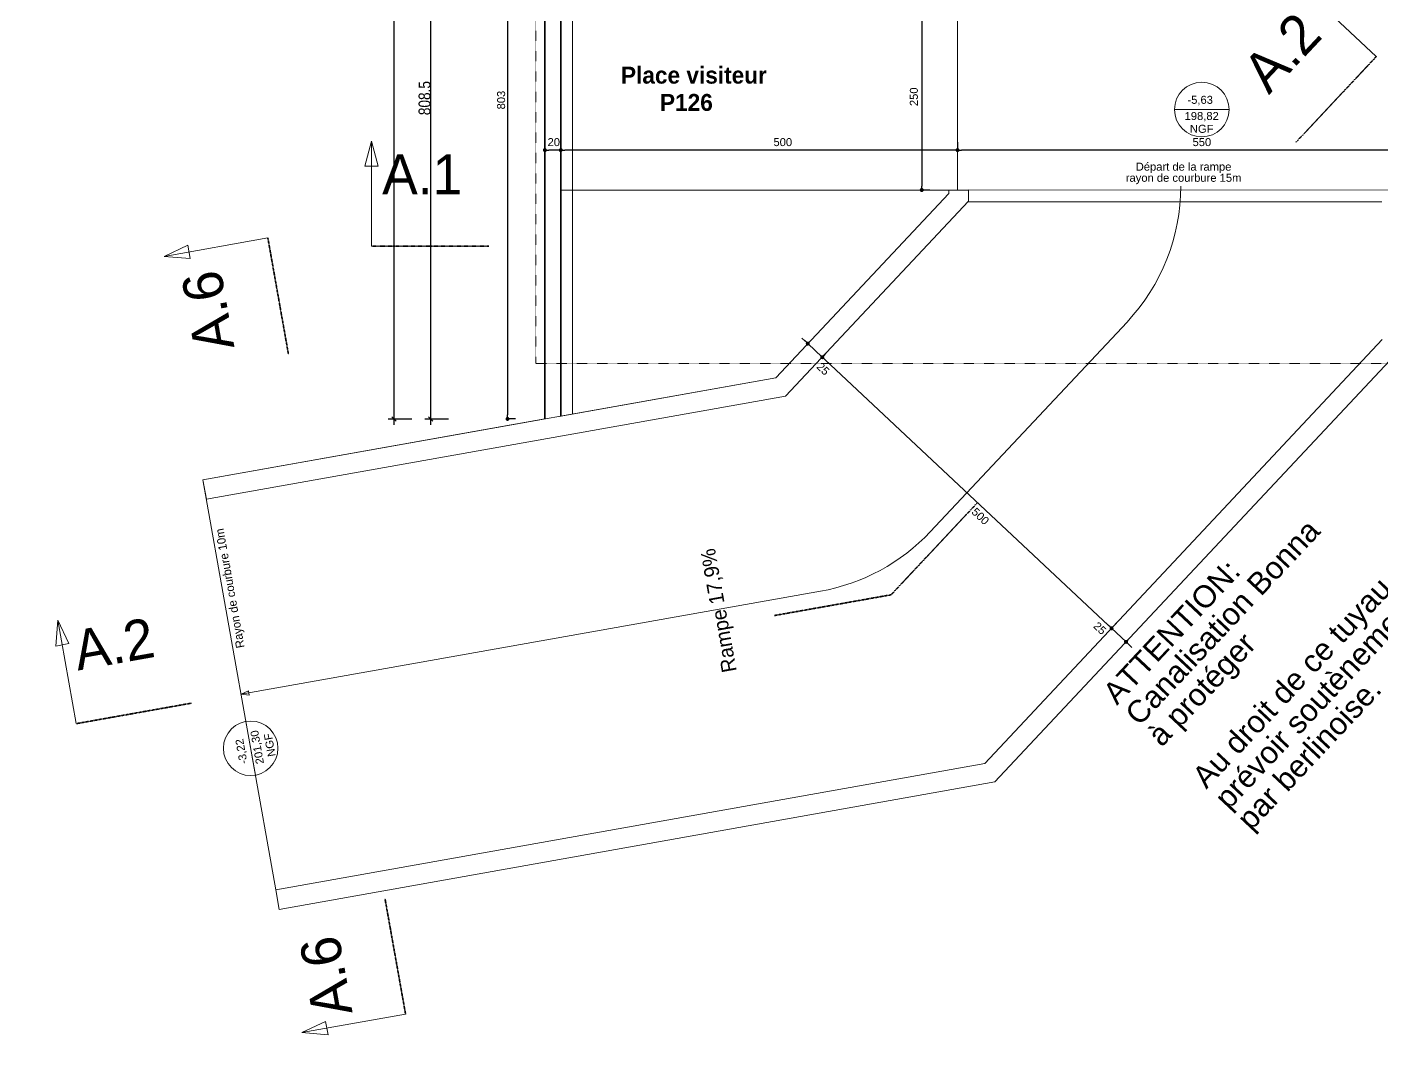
# Model space of a CAD drawing. Header units: centimetres. Extents: x 16433 to 114398, y -50094 to -12305.
# Drawn here: x 28950 to 30657, y -34090 to -32800 of the extents above; entities that cross this region are included whole.
import ezdxf

# ---------------------------------------------------------------- set-up
doc = ezdxf.new("R2010")
doc.units = ezdxf.units.CM
doc.header["$LTSCALE"] = 0.5
doc.linetypes.add('Style de ligne -1', pattern=[0.41664, 0.20828, -0.20836])
doc.linetypes.add('Style de ligne -6', pattern=[1.04164, 0.625, -0.20828, 0.06943, -0.13893])
doc.layers.get('0').update_dxf_attribs({"linetype": 'CONTINUOUS'})
doc.layers.get('DEFPOINTS').update_dxf_attribs({"linetype": 'CONTINUOUS'})
for name, color, linetype in [('01_cote_gen', 4, 'CONTINUOUS'), ('3-BAT C-Niveau -2', 7, 'CONTINUOUS'), ('AA_COTES', 2, 'CONTINUOUS')]:
    doc.layers.add(name, color=color, linetype=linetype)
doc.styles.add('ARIAL', font='arial.ttf')
doc.styles.add('Futura Std Book', font='')
doc.styles.add('Geneva', font='')
doc.styles.add('Geneva (bold)', font='')
doc.styles.add('Helvetica', font='')
doc.styles.add('STYLE2', font='ARIALN.TTF')
doc.styles.get('Futura Std Book').set_extended_font_data('Futura Std Book')
doc.styles.get('Geneva').set_extended_font_data('Geneva')
doc.styles.get('Geneva (bold)').set_extended_font_data('Geneva', bold=True)
doc.styles.get('Helvetica').set_extended_font_data('Helvetica')
doc.dimstyles.new('IS', dxfattribs={"dimtxt": 10.08724, "dimasz": 5.007446, "dimexe": 2, "dimexo": 10, "dimgap": 3, "dimtad": 1, "dimdec": 1, "dimtxsty": 'Helvetica', "dimblk": 'DOT', "dimblk1": 'DOT', "dimblk2": 'DOT', "dimcen": 0, "dimdle": 10, "dimazin": 0, "dimtfac": 0.8, "dimtdec": 1, "dimtix": 1, "dimtmove": 0, "dimatfit": 0, "dimldrblk": 'VW_FILLEDARROW-1', "dimfxl": 10, "dimfxlon": 1, "dimfrac": 2, "dimtolj": 1, "dimarcsym": 0})
doc.dimstyles.new('JB50', dxfattribs={"dimscale": 0.1, "dimtxt": 150, "dimasz": 15, "dimexe": 0.1, "dimexo": 0.1, "dimgap": 0.09, "dimtad": 1, "dimdec": 1, "dimdsep": 46, "dimtxsty": 'STYLE2', "dimblk1": 'BOND_G', "dimblk2": 'BOND_D', "dimsah": 1, "dimcen": 1.5, "dimdle": 0.01, "dimse1": 1, "dimse2": 1, "dimclrd": 4, "dimclre": 2, "dimclrt": 6, "dimazin": 2, "dimtfac": 2.333333, "dimtdec": 1, "dimtix": 1, "dimtmove": 2, "dimatfit": 3, "dimldrblk": 'BOND_G', "dimfxl": 1, "dimtolj": 1, "dimtzin": 0, "dimarcsym": 0})

# ---------------------------------------------------------------- blocks, each defined once
blk = doc.blocks.new('Groupe-97-1')
at = {"color": 7, "linetype": 'Continuous', "lineweight": 5}
for p, q in [((12316.5, -44896.3), (13070.4, -44753.6)), ((12671.9, -45336.9), (12768.8, -45848.4)), ((12686.7, -45334.1), (12788.3, -45870.9))]:
    blk.add_line(p, q, dxfattribs=at)
blk = doc.blocks.new('_DOT')
at = {"color": 0, "linetype": 'ByBlock', "lineweight": -2}
blk.add_line((-0.5, 0), (-1, 0), dxfattribs=at)
at = {"color": 0, "linetype": 'ByBlock', "const_width": 0.5}
blk.add_lwpolyline([(-0.25, 0, 1), (0.25, 0, 1)], format="xyb", close=True, dxfattribs=at)
blk = doc.blocks.new('*D2442')
at = {"layer": '3-BAT C-Niveau -2', "color": 0, "linetype": 'Continuous', "lineweight": -2, "transparency": 16777216}
for p, q in [((29565, -32489.9), (29553, -32489.9)), ((29555, -32494.9), (29555, -33288.4)), ((29565, -33293.4), (29553, -33293.4))]:
    blk.add_line(p, q, dxfattribs=at)
at = {"layer": 'DEFPOINTS', "color": 0, "linetype": 'Continuous', "transparency": 16777216}
for p in [(29607.1, -32489.9), (29555, -33293.4), (29602.1, -33293.4)]:
    blk.add_point(p, dxfattribs=at)
at = {"layer": '3-BAT C-Niveau -2', "color": 0, "linetype": 'Continuous', "lineweight": -2, "transparency": 16777216, "xscale": 5.007446289062499, "yscale": 5.007446289062499, "zscale": 5.007446289062499}
for p, rotation in [((29555, -32489.9), 90), ((29555, -33293.4), 270)]:
    blk.add_blockref('_DOT', p, dxfattribs=dict(at, rotation=rotation))
at = {"layer": '3-BAT C-Niveau -2', "color": 0, "linetype": 'Continuous', "lineweight": 5, "transparency": 16777216, "insert": (29547, -32891.6), "char_height": 10.09, "attachment_point": 5, "rotation": 90, "style": 'Helvetica'}
blk.add_mtext('\\A1;803', dxfattribs=at)
blk = doc.blocks.new('VW_FILLEDARROW-1')
at = {"color": 0, "linetype": 'Continuous', "lineweight": 5, "flags": 128}
blk.add_lwpolyline([(-2, 0.54), (0, 0), (-2, -0.54)], close=True, dxfattribs=at)
blk = doc.blocks.new('Groupe-123-1')
at = {"color": 7, "linetype": 'Continuous', "lineweight": 5}
blk.add_line((12847.4, -45637.6), (12834.6, -45570.1), dxfattribs=at)
blk.add_circle((12841, -45603.9), 34.4, dxfattribs=at)
at = {"color": 7, "char_height": 10.069, "rotation": 280.7236, "line_spacing_factor": 0.962448, "style": 'ARIAL'}
for s, insert, width, attachment_point in [('\\pt26.703,53.264,79.886;198,82\\PNGF', (12837.9, -45604.4), 91.684, 2), ('\\pt8.3773,17.308,25.706,34.274,42.692;-5,63', (12854.6, -45583), 48.714, 1)]:
    blk.add_mtext(s, dxfattribs=dict(at, insert=insert, width=width, attachment_point=attachment_point))
blk = doc.blocks.new('*D2589')
at = {"layer": '3-BAT C-Niveau -2', "color": 0, "linetype": 'Continuous', "lineweight": -2, "transparency": 16777216}
for p, q in [((29602.1, -32964.6), (29602.1, -32952.6)), ((29617.1, -32954.6), (29607.1, -32954.6)), ((29622.1, -32950.6), (29622.1, -32956.6))]:
    blk.add_line(p, q, dxfattribs=at)
at = {"layer": 'DEFPOINTS', "color": 0, "linetype": 'Continuous', "transparency": 16777216}
for p in [(29622.1, -32940.6), (29602.1, -32954.6), (29602.1, -33193.4)]:
    blk.add_point(p, dxfattribs=at)
at = {"layer": '3-BAT C-Niveau -2', "color": 0, "linetype": 'Continuous', "lineweight": -2, "transparency": 16777216, "xscale": 5.007446289062499, "yscale": 5.007446289062499, "zscale": 5.007446289062499, "rotation": 180}
blk.add_blockref('_DOT', (29602.1, -32954.6), dxfattribs=at)
at = {"layer": '3-BAT C-Niveau -2', "color": 0, "linetype": 'Continuous', "lineweight": -2, "transparency": 16777216, "xscale": 5.007446289062499, "yscale": 5.007446289062499, "zscale": 5.007446289062499}
blk.add_blockref('_DOT', (29622.1, -32954.6), dxfattribs=at)
at = {"layer": '3-BAT C-Niveau -2', "color": 0, "linetype": 'Continuous', "lineweight": 5, "transparency": 16777216, "insert": (29613.3, -32944.6), "char_height": 10.09, "attachment_point": 5, "style": 'Helvetica'}
blk.add_mtext('\\A1;20', dxfattribs=at)
blk = doc.blocks.new('*D2590')
at = {"layer": '3-BAT C-Niveau -2', "color": 0, "linetype": 'Continuous', "lineweight": -2, "transparency": 16777216}
for p, q in [((30122.1, -32944.6), (30122.1, -32956.6)), ((29622.1, -32950.6), (29622.1, -32956.6)), ((30117.1, -32954.6), (29627.1, -32954.6))]:
    blk.add_line(p, q, dxfattribs=at)
at = {"layer": 'DEFPOINTS', "color": 0, "linetype": 'Continuous', "transparency": 16777216}
for p in [(30122.1, -32909.6), (29622.1, -32940.6), (29622.1, -32954.6)]:
    blk.add_point(p, dxfattribs=at)
at = {"layer": '3-BAT C-Niveau -2', "color": 0, "linetype": 'Continuous', "lineweight": -2, "transparency": 16777216, "xscale": 5.007446289062499, "yscale": 5.007446289062499, "zscale": 5.007446289062499, "rotation": 180}
blk.add_blockref('_DOT', (29622.1, -32954.6), dxfattribs=at)
at = {"layer": '3-BAT C-Niveau -2', "color": 0, "linetype": 'Continuous', "lineweight": -2, "transparency": 16777216, "xscale": 5.007446289062499, "yscale": 5.007446289062499, "zscale": 5.007446289062499}
blk.add_blockref('_DOT', (30122.1, -32954.6), dxfattribs=at)
at = {"layer": '3-BAT C-Niveau -2', "color": 0, "linetype": 'Continuous', "lineweight": 5, "transparency": 16777216, "insert": (29901.9, -32944.6), "char_height": 10.09, "attachment_point": 5, "style": 'Helvetica'}
blk.add_mtext('\\A1;500', dxfattribs=at)
blk = doc.blocks.new('*D2591')
at = {"layer": '3-BAT C-Niveau -2', "color": 0, "linetype": 'Continuous', "lineweight": -2, "transparency": 16777216}
for p, q in [((30122.1, -32944.6), (30122.1, -32956.6)), ((30667.4, -32954.6), (30127.1, -32954.6)), ((30672.4, -32964.6), (30672.4, -32952.6))]:
    blk.add_line(p, q, dxfattribs=at)
at = {"layer": 'DEFPOINTS', "color": 0, "linetype": 'Continuous', "transparency": 16777216}
for p in [(30122.1, -32909.6), (30122.1, -32954.6), (30672.4, -33093.6)]:
    blk.add_point(p, dxfattribs=at)
at = {"layer": '3-BAT C-Niveau -2', "color": 0, "linetype": 'Continuous', "lineweight": -2, "transparency": 16777216, "xscale": 5.007446289062499, "yscale": 5.007446289062499, "zscale": 5.007446289062499, "rotation": 180}
blk.add_blockref('_DOT', (30122.1, -32954.6), dxfattribs=at)
at = {"layer": '3-BAT C-Niveau -2', "color": 0, "linetype": 'Continuous', "lineweight": -2, "transparency": 16777216, "xscale": 5.007446289062499, "yscale": 5.007446289062499, "zscale": 5.007446289062499}
blk.add_blockref('_DOT', (30672.4, -32954.6), dxfattribs=at)
at = {"layer": '3-BAT C-Niveau -2', "color": 0, "linetype": 'Continuous', "lineweight": 5, "transparency": 16777216, "insert": (30430, -32944.6), "char_height": 10.09, "attachment_point": 5, "style": 'Helvetica'}
blk.add_mtext('\\A1;550', dxfattribs=at)
blk = doc.blocks.new('*D2617')
at = {"layer": '3-BAT C-Niveau -2', "color": 0, "linetype": 'Continuous', "lineweight": -2, "transparency": 16777216}
for p, q in [((30312.5, -33553.8), (30308.8, -33550.4)), ((30323, -33549.9), (30314.8, -33558.7)), ((30316.2, -33557.2), (30334.4, -33574.3)), ((30341.2, -33567), (30333, -33575.8)), ((30338, -33577.8), (30341.7, -33581.2))]:
    blk.add_line(p, q, dxfattribs=at)
at = {"layer": 'DEFPOINTS', "color": 0, "linetype": 'Continuous', "transparency": 16777216}
for p in [(30342.4, -33529.2), (30360.7, -33546.3), (30334.4, -33574.3)]:
    blk.add_point(p, dxfattribs=at)
at = {"layer": '3-BAT C-Niveau -2', "color": 0, "linetype": 'Continuous', "lineweight": -2, "transparency": 16777216, "xscale": 5.007446289062499, "yscale": 5.007446289062499, "zscale": 5.007446289062499}
for p, rotation in [((30316.2, -33557.2), 316.8595780758606), ((30334.4, -33574.3), 136.8595780758606)]:
    blk.add_blockref('_DOT', p, dxfattribs=dict(at, rotation=rotation))
at = {"layer": '3-BAT C-Niveau -2', "color": 0, "linetype": 'Continuous', "lineweight": 5, "transparency": 16777216, "insert": (30301.5, -33557.2), "char_height": 10.09, "attachment_point": 5, "rotation": 316.8596, "style": 'Helvetica'}
blk.add_mtext('\\A1;25', dxfattribs=at)
blk = doc.blocks.new('*D2618')
at = {"layer": '3-BAT C-Niveau -2', "color": 0, "linetype": 'Continuous', "lineweight": -2, "transparency": 16777216}
for p, q in [((29955.9, -33211), (29950.3, -33217.1)), ((29955.3, -33219.1), (30312.5, -33553.8)), ((30323, -33549.9), (30314.8, -33558.7))]:
    blk.add_line(p, q, dxfattribs=at)
at = {"layer": 'DEFPOINTS', "color": 0, "linetype": 'Continuous', "transparency": 16777216}
for p in [(29962.8, -33203.7), (30342.4, -33529.2), (30316.2, -33557.2)]:
    blk.add_point(p, dxfattribs=at)
at = {"layer": '3-BAT C-Niveau -2', "color": 0, "linetype": 'Continuous', "lineweight": -2, "transparency": 16777216, "xscale": 5.007446289062499, "yscale": 5.007446289062499, "zscale": 5.007446289062499}
for p, rotation in [((29951.6, -33215.6), 136.8595780758765), ((30316.2, -33557.2), 316.8595780758765)]:
    blk.add_blockref('_DOT', p, dxfattribs=dict(at, rotation=rotation))
at = {"layer": '3-BAT C-Niveau -2', "color": 0, "linetype": 'Continuous', "lineweight": 5, "transparency": 16777216, "insert": (30150.9, -33416.1), "char_height": 10.09, "attachment_point": 5, "rotation": 316.8596, "style": 'Helvetica'}
blk.add_mtext('\\A1;500', dxfattribs=at)
blk = doc.blocks.new('*D2619')
at = {"layer": '3-BAT C-Niveau -2', "color": 0, "linetype": 'Continuous', "lineweight": -2, "transparency": 16777216}
for p, q in [((29929.7, -33195.1), (29926.1, -33191.7)), ((29933.4, -33198.5), (29932, -33200)), ((29933.4, -33198.5), (29951.6, -33215.6)), ((29955.9, -33211), (29950.3, -33217.1)), ((29955.3, -33219.1), (29958.9, -33222.5))]:
    blk.add_line(p, q, dxfattribs=at)
at = {"layer": 'DEFPOINTS', "color": 0, "linetype": 'Continuous', "transparency": 16777216}
for p in [(29938.5, -33193), (29962.8, -33203.7), (29951.6, -33215.6)]:
    blk.add_point(p, dxfattribs=at)
at = {"layer": '3-BAT C-Niveau -2', "color": 0, "linetype": 'Continuous', "lineweight": -2, "transparency": 16777216, "xscale": 5.007446289062499, "yscale": 5.007446289062499, "zscale": 5.007446289062499}
for p, rotation in [((29933.4, -33198.5), 316.8595780758765), ((29951.6, -33215.6), 136.8595780758765)]:
    blk.add_blockref('_DOT', p, dxfattribs=dict(at, rotation=rotation))
at = {"layer": '3-BAT C-Niveau -2', "color": 0, "linetype": 'Continuous', "lineweight": 5, "transparency": 16777216, "insert": (29952.7, -33230.3), "char_height": 10.09, "attachment_point": 5, "rotation": 316.8596, "style": 'Helvetica'}
blk.add_mtext('\\A1;25', dxfattribs=at)
blk = doc.blocks.new('Groupe-152-1')
at = {"color": 7, "linetype": 'Continuous', "lineweight": 13}
for p, q in [((12155.1, -45244.6), (11891.7, -44551.6)), ((12254.6, -45366.8), (12560.4, -45561.2))]:
    blk.add_line(p, q, dxfattribs=at)
at = {"color": 7, "linetype": 'Continuous', "lineweight": 5, "flags": 128}
blk.add_lwpolyline([(11892.7, -44561.8), (11891.7, -44551.6), (11897.7, -44559.9)], close=True, dxfattribs=at)
at = {"color": 7, "linetype": 'Continuous', "lineweight": 13}
for centre, start, end in [((12388.8, -45155.8), 200.8091, 237.552), ((12694.5, -45350.2), 237.552, 280.7236)]:
    blk.add_arc(centre, 250, start, end, dxfattribs=at)
blk = doc.blocks.new('Groupe-153-1')
at = {"color": 7, "linetype": 'Continuous', "lineweight": 5}
blk.add_line((11859.2, -44563.9), (11795, -44588.3), dxfattribs=at)
blk.add_circle((11827.1, -44576.1), 34.4, dxfattribs=at)
at = {"color": 7, "char_height": 10.069, "rotation": 20.8049, "line_spacing_factor": 0.962448, "style": 'ARIAL'}
for s, insert, width, attachment_point in [('\\pt8.3773,16.634,24.961,33.278;-3,22', (11804.2, -44566.3), 48.714, 1), ('\\pt26.703,53.264,80.128;201,30\\PNGF', (11828.1, -44579.1), 91.684, 2)]:
    blk.add_mtext(s, dxfattribs=dict(at, insert=insert, width=width, attachment_point=attachment_point))
blk = doc.blocks.new('Groupe-160-1')
at = {"color": 7, "linetype": 'Continuous', "lineweight": 5}
blk.add_line((12477.1, -44607.8), (12607.3, -44583.1), dxfattribs=at)
at = {"color": 7, "linetype": 'Style de ligne -6', "lineweight": 35}
blk.add_line((12477, -44607.8), (12504.6, -44753.2), dxfattribs=at)
at = {"color": 7, "linetype": 'Continuous', "lineweight": 13, "flags": 128}
blk.add_lwpolyline([(12574.5, -44580.8), (12607.3, -44583.1), (12577.7, -44597.5)], close=True, dxfattribs=at)
at = {"color": 7, "insert": (12593.3, -44599.6), "char_height": 50.344, "width": 105.902, "attachment_point": 1, "rotation": 280.7313, "line_spacing_factor": 0.962448, "style": 'Futura Std Book'}
blk.add_mtext('\\pt32.91,65.8,98.725,131.8;A.1', dxfattribs=at)
blk = doc.blocks.new('Groupe-161-1')
at = {"color": 7, "linetype": 'Continuous', "lineweight": 5}
for p, q in [((11816.8, -44354.3), (11940.7, -44307.2)), ((12947.5, -45807.6), (13018.6, -45695.8))]:
    blk.add_line(p, q, dxfattribs=at)
at = {"color": 7, "linetype": 'Style de ligne -6', "lineweight": 35}
for p, q in [((11816.7, -44354.3), (11869.3, -44492.7)), ((12114.4, -45193.7), (12167.3, -45333)), ((12300.7, -45417.8), (12167.3, -45333)), ((12947.5, -45807.6), (12822.6, -45728.2))]:
    blk.add_line(p, q, dxfattribs=at)
at = {"color": 7, "linetype": 'Continuous', "lineweight": 13, "flags": 128}
for points in [[(11908, -44310.7), (11940.7, -44307.2), (11914.1, -44326.6)], [(12994.6, -45718.2), (13018.6, -45695.8), (13009, -45727.2)]]:
    blk.add_lwpolyline(points, close=True, dxfattribs=at)
at = {"color": 7, "char_height": 50.344, "width": 105.902, "attachment_point": 1, "line_spacing_factor": 0.962448, "style": 'Futura Std Book'}
for insert, rotation in [((11929.8, -44326), 290.8168), ((12901.4, -45641.2), 327.5536)]:
    blk.add_mtext('\\pt32.91,67.461,101.19,134.92;A.2', dxfattribs=dict(at, insert=insert, rotation=rotation))
blk = doc.blocks.new('*D2276')
at = {"layer": '3-BAT C-Niveau -2', "color": 0, "linetype": 'Continuous', "lineweight": -2, "transparency": 16777216}
for p, q in [((30087, -32754.9), (30075, -32754.9)), ((30077, -32759.9), (30077, -32999.9)), ((30087, -33004.9), (30075, -33004.9))]:
    blk.add_line(p, q, dxfattribs=at)
at = {"layer": 'DEFPOINTS', "color": 0, "linetype": 'Continuous', "transparency": 16777216}
for p in [(30122.1, -32754.9), (30077, -33004.9), (30108.7, -33004.9)]:
    blk.add_point(p, dxfattribs=at)
at = {"layer": '3-BAT C-Niveau -2', "color": 0, "linetype": 'Continuous', "lineweight": -2, "transparency": 16777216, "xscale": 5.007446289062499, "yscale": 5.007446289062499, "zscale": 5.007446289062499}
for p, rotation in [((30077, -32754.9), 90), ((30077, -33004.9), 270)]:
    blk.add_blockref('_DOT', p, dxfattribs=dict(at, rotation=rotation))
at = {"layer": '3-BAT C-Niveau -2', "color": 0, "linetype": 'Continuous', "lineweight": 5, "transparency": 16777216, "insert": (30067.1, -32887.4), "char_height": 10.09, "attachment_point": 5, "rotation": 90, "style": 'Helvetica'}
blk.add_mtext('\\A1;250', dxfattribs=at)
blk = doc.blocks.new('Groupe-196-1')
at = {"color": 7, "linetype": 'Continuous', "lineweight": 5}
blk.add_line((11534.3, -44830.2), (11487.1, -44706.3), dxfattribs=at)
at = {"color": 7, "linetype": 'Style de ligne -6', "lineweight": 35}
blk.add_line((11534.3, -44830.2), (11672.6, -44777.6), dxfattribs=at)
at = {"color": 7, "linetype": 'Continuous', "lineweight": 13, "flags": 128}
blk.add_lwpolyline([(11490.6, -44739), (11487.1, -44706.3), (11506.4, -44732.9)], close=True, dxfattribs=at)
at = {"color": 7, "insert": (11505.9, -44717.2), "char_height": 50.344, "width": 105.902, "attachment_point": 1, "rotation": 20.824, "line_spacing_factor": 0.962448, "style": 'Futura Std Book'}
blk.add_mtext('\\pt32.91,67.461,101.19,134.92;A.6', dxfattribs=at)
blk = doc.blocks.new('Groupe-197-1')
at = {"color": 7, "linetype": 'Continuous', "lineweight": 5}
blk.add_line((12463, -44477.7), (12415.9, -44353.7), dxfattribs=at)
at = {"color": 7, "linetype": 'Style de ligne -6', "lineweight": 35}
blk.add_line((12463, -44477.7), (12324.6, -44530.2), dxfattribs=at)
at = {"color": 7, "linetype": 'Continuous', "lineweight": 13, "flags": 128}
blk.add_lwpolyline([(12419.4, -44386.4), (12415.9, -44353.7), (12435.2, -44380.3)], close=True, dxfattribs=at)
at = {"color": 7}
blk.add_blockref('Groupe-196-1', (0, 0), dxfattribs=at)
at = {"color": 7, "insert": (12302.1, -44414.9), "char_height": 50.344, "width": 105.902, "attachment_point": 1, "rotation": 20.7858, "line_spacing_factor": 0.962448, "style": 'Futura Std Book'}
blk.add_mtext('\\pt32.91,67.461,101.19,134.92;A.6', dxfattribs=at)
blk = doc.blocks.new('BOND_G')
at = {"layer": 'AA_COTES', "color": 0}
for p, q in [((0, -5), (0, 15)), ((5, 0), (-5, 0)), ((1.8, 1.8), (-1.8, -1.8))]:
    blk.add_line(p, q, dxfattribs=at)
blk = doc.blocks.new('BOND_D')
at = {"layer": 'AA_COTES', "color": 0}
for p, q in [((5, 0), (-5, 0)), ((-1.8, -1.8), (1.8, 1.8)), ((0, 5), (0, -15))]:
    blk.add_line(p, q, dxfattribs=at)
blk = doc.blocks.new('*D2991')
at = {"layer": '01_cote_gen', "color": 4, "lineweight": -2, "transparency": 16777216}
blk.add_line((29458.2, -33291.9), (29458.2, -32486.4), dxfattribs=at)
at = {"layer": 'DEFPOINTS', "color": 0}
for p in [(29458.2, -32484.9), (29644.8, -32484.9), (29602.1, -33293.4)]:
    blk.add_point(p, dxfattribs=at)
at = {"layer": '01_cote_gen', "color": 4, "lineweight": -2, "transparency": 16777216, "xscale": 1.5, "yscale": 1.5, "zscale": 1.5}
for name, p, rotation in [('BOND_D', (29458.2, -32484.9), 90), ('BOND_G', (29458.2, -33293.4), 270)]:
    blk.add_blockref(name, p, dxfattribs=dict(at, rotation=rotation))
at = {"layer": '01_cote_gen', "color": 6, "transparency": 16777216, "insert": (29450.5, -32889.1), "char_height": 15, "attachment_point": 5, "rotation": 90, "style": 'STYLE2'}
blk.add_mtext('\\A1;808.5', dxfattribs=at)
blk = doc.blocks.new('*D2995')
at = {"layer": '01_cote_gen', "color": 4, "lineweight": -2, "transparency": 16777216}
blk.add_line((29412.1, -33291.9), (29412.1, -30910.9), dxfattribs=at)
at = {"layer": 'DEFPOINTS', "color": 0}
for p in [(29412.1, -30909.4), (30160.8, -30909.4), (29602.1, -33293.4)]:
    blk.add_point(p, dxfattribs=at)
at = {"layer": '01_cote_gen', "color": 4, "lineweight": -2, "transparency": 16777216, "xscale": 1.5, "yscale": 1.5, "zscale": 1.5}
for name, p, rotation in [('BOND_D', (29412.1, -30909.4), 90), ('BOND_G', (29412.1, -33293.4), 270)]:
    blk.add_blockref(name, p, dxfattribs=dict(at, rotation=rotation))
at = {"layer": '01_cote_gen', "color": 6, "transparency": 16777216, "insert": (29404.4, -32101.4), "char_height": 15, "attachment_point": 5, "rotation": 90, "style": 'STYLE2'}
blk.add_mtext('\\A1;2383.9', dxfattribs=at)

msp = doc.modelspace()

# ---------------------------------------------------------------- linework, layer by layer
at = {"layer": '3-BAT C-Niveau -2', "color": 7, "linetype": 'Continuous', "lineweight": 35}
for p, q in [((29602.069, -32484.915), (29602.069, -33293.37)), ((29622.069, -32504.915), (29622.069, -33289.814))]:
    msp.add_line(p, q, dxfattribs=at)
at = {"layer": '3-BAT C-Niveau -2', "color": 7, "linetype": 'Continuous', "lineweight": 5}
for p, q in [((29602.069, -32484.915), (29602.069, -33293.37)), ((29622.069, -32504.915), (29622.069, -33289.814)), ((30111.057, -33009.149), (29892.934, -33241.657)), ((30111.057, -33004.915), (30111.057, -33009.149)), ((30111.057, -33004.915), (30136.057, -33004.915)), ((30136.057, -33004.915), (30136.057, -33019.04)), ((30136.057, -33019.04), (29905.485, -33264.817)), ((30657.077, -33193.435), (30156.68, -33727.415)), ((30672.596, -33213.435), (30169.244, -33750.568)), ((29892.934, -33241.657), (29620.069, -33290.169)), ((29905.485, -33264.817), (29175.538, -33394.595)), ((29602.069, -33293.37), (29171.162, -33369.981)), ((29171.162, -33369.981), (29175.538, -33394.595)), ((30156.68, -33727.415), (29263.06, -33886.867)), ((30169.244, -33750.568), (29267.451, -33911.478)), ((29263.06, -33886.867), (29267.451, -33911.478))]:
    msp.add_line(p, q, dxfattribs=at)
at = {"layer": '3-BAT C-Niveau -2', "color": 7, "linetype": 'Continuous', "lineweight": 13}
for p, q in [((30111.057, -33009.149), (29892.934, -33241.657)), ((30111.057, -33004.915), (30111.057, -33009.149)), ((30657.077, -33193.435), (30156.68, -33727.415)), ((29892.934, -33241.657), (29171.162, -33369.981)), ((29263.059, -33886.861), (29171.153, -33369.926)), ((30156.68, -33727.415), (29263.06, -33886.867))]:
    msp.add_line(p, q, dxfattribs=at)
at = {"layer": '3-BAT C-Niveau -2', "color": 7, "linetype": 'Continuous', "lineweight": 18}
for p, q in [((30136.057, -33004.915), (30136.057, -33019.04)), ((30136.057, -33019.04), (29905.485, -33264.817)), ((30672.596, -33213.435), (30169.244, -33750.568)), ((29905.485, -33264.817), (29175.538, -33394.595)), ((30169.244, -33750.568), (29267.451, -33911.478))]:
    msp.add_line(p, q, dxfattribs=at)
at = {"layer": '3-BAT C-Niveau -2', "color": 1, "linetype": 'Style de ligne -1', "lineweight": 13, "true_color": 0xff0000, "flags": 128}
msp.add_lwpolyline([(31905.952, -33223.45), (31905.952, -32992.67), (31615.821, -32992.67), (31615.821, -33223.434), (29590.877, -33223.434), (29590.877, -32474.915), (29824.821, -32474.915), (29824.821, -31623.45), (34494.83, -31623.45), (34494.83, -32370.925), (34323.037, -32370.925), (34323.037, -33223.45)], close=True, dxfattribs=at)
at = {"layer": '3-BAT C-Niveau -2', "color": 7, "linetype": 'Continuous', "lineweight": 5, "flags": 128}
msp.add_lwpolyline([(30122.069, -33004.915), (29622.069, -33004.915), (29622.069, -32754.915), (30122.069, -32754.915)], close=True, dxfattribs=at)

# ---------------------------------------------------------------- block references
at = {"layer": '3-BAT C-Niveau -2', "color": 7, "rotation": 79.27640525614329}
for name in ['Groupe-97-1', 'Groupe-160-1', 'Groupe-161-1', 'Groupe-152-1', 'Groupe-123-1', 'Groupe-197-1', 'Groupe-153-1']:
    msp.add_blockref(name, (-16766.963, -37034.655), dxfattribs=at)

# ---------------------------------------------------------------- texts
at = {"layer": '3-BAT C-Niveau -2', "color": 7}
for s, insert, char_height, width, attachment_point, line_spacing_factor, style in [('\\pt85.574,172.09;Place visiteur', (29789.888, -32860.343), 21.31366, 226.9397, 5, 1.060906, 'Geneva (bold)'), ('\\pt41.872,84.218,126.29,168.46,210.52,252.69;Départ de la rampe\\Prayon de courbure 15m', (30406.958, -32970.414), 10.08724, 191.46541, 2, 0.834288, 'Helvetica')]:
    msp.add_mtext(s, dxfattribs=dict(at, insert=insert, char_height=char_height, width=width, attachment_point=attachment_point, line_spacing_factor=line_spacing_factor, style=style))
at = {"layer": '3-BAT C-Niveau -2', "color": 7, "insert": (29780.42, -32894.655), "char_height": 21.31366, "attachment_point": 5, "line_spacing_factor": 1.060906, "style": 'Geneva (bold)'}
msp.add_mtext('\\pt102.86;P126', dxfattribs=at)
at = {"layer": '3-BAT C-Niveau -2', "color": 7}
for s, insert, char_height, width, attachment_point, rotation, line_spacing_factor, style in [('\\pt53.205,106.44,159.06,212.07,265.14,318.18,371.16,424.14;ATTENTION: \\PCanalisation Bonna\\Pà protéger\\P\\PAu droit de ce tuyau,\\Pprévoir soutènements \\Ppar berlinoise.\\P', (30302.786, -33636.159), 27.73991, 485.5805, 1, 46.859578, 0.834288, 'Helvetica'), ('\\pt28.646,58.57,87.162,116.27,145.25;Rayon de courbure 10m', (29206.659, -33506.578), 10.65683, 190.98451, 5, 100.081305, 1.060906, 'Geneva'), ('\\pt28.646,56.209,84.333,112.44,140.54,168.65;Rampe 17,9%', (29823.659, -33534.453), 18.64945, 182.82232, 5, 100.081305, 1.060906, 'Geneva')]:
    msp.add_mtext(s, dxfattribs=dict(at, insert=insert, char_height=char_height, width=width, attachment_point=attachment_point, rotation=rotation, line_spacing_factor=line_spacing_factor, style=style))

# ---------------------------------------------------------------- dimensions: what is measured, and where the dimension line sits
at = {"layer": '01_cote_gen'}
for base, p2, picture, middle in [((29412.075, -30909.435), (30160.821, -30909.435), '*D2995', (29404.407, -32101.402)), ((29458.191, -32484.915), (29644.836, -32484.915), '*D2991', (29450.523, -32889.142))]:
    dim = msp.add_linear_dim(base=base, p1=(29602.069, -33293.37), p2=p2, angle=90, dimstyle='JB50', dxfattribs=at)
    dim.commit()
    dim.dimension.update_dxf_attribs({"geometry": picture, "text_midpoint": middle})
at = {"layer": '3-BAT C-Niveau -2', "color": 7, "linetype": 'Continuous', "lineweight": 5}
dim = msp.add_linear_dim(base=(29555.037, -33293.37), p1=(29607.069, -32489.915), p2=(29602.069, -33293.37), angle=90, dimstyle='IS', override={"dimtxt": 10.08724, "dimdec": 0, "dimpost": '<>', "dimtxsty": 'Helvetica', "dimtmove": 2}, dxfattribs=at)
dim.commit()
dim.dimension.update_dxf_attribs({"geometry": '*D2442', "text_midpoint": (29546.994, -32891.642)})
for base, p1, p2, angle, override, picture, middle, dimtype in [((30077.037, -33004.915), (30122.069, -32754.915), (30108.659, -33004.915), 90, {"dimtxt": 10.08724, "dimdec": 0, "dimpost": '<>', "dimtxsty": 'Helvetica', "dimtmove": 2}, '*D2276', (30067.052, -32887.423), 160), ((29951.629, -33215.643), (29938.547, -33193.036), (29962.785, -33203.738), 136.859578, {"dimtxt": 10.08724, "dimdec": 0, "dimpost": '<>', "dimtxsty": 'Helvetica', "dimtix": 0, "dimtmove": 2}, '*D2619', (29952.657, -33230.29), 160), ((30316.152, -33557.24), (29962.785, -33203.738), (30342.417, -33529.213), 136.859578, {"dimtxt": 10.08724, "dimdec": 0, "dimpost": '<>', "dimtxsty": 'Helvetica', "dimtmove": 2}, '*D2618', (30150.902, -33416.067), 160), ((30334.394, -33574.335), (30342.417, -33529.213), (30360.659, -33546.308), 316.859578, {"dimtxt": 10.08724, "dimdec": 0, "dimpost": '<>', "dimtxsty": 'Helvetica', "dimtix": 0, "dimtmove": 2}, '*D2617', (30301.507, -33557.2), 161)]:
    dim = msp.add_linear_dim(base=base, p1=p1, p2=p2, angle=angle, dimstyle='IS', override=override, dxfattribs=at)
    dim.commit()
    dim.dimension.update_dxf_attribs({"geometry": picture, "text_midpoint": middle, "dimtype": dimtype})
for base, p1, p2, picture, middle in [((29622.069, -32954.578), (30122.069, -32909.578), (29622.069, -32940.578), '*D2590', (29901.864, -32944.593)), ((30122.069, -32954.578), (30672.406, -33093.578), (30122.069, -32909.578), '*D2591', (30430.032, -32944.593)), ((29602.069, -32954.578), (29622.069, -32940.578), (29602.069, -33193.435), '*D2589', (29613.261, -32944.593))]:
    dim = msp.add_linear_dim(base=base, p1=p1, p2=p2, dimstyle='IS', override={"dimtxt": 10.08724, "dimdec": 0, "dimpost": '<>', "dimtxsty": 'Helvetica', "dimtmove": 2}, dxfattribs=at)
    dim.commit()
    dim.dimension.update_dxf_attribs({"geometry": picture, "text_midpoint": middle, "dimtype": 160})

doc.saveas('drawing.dxf')
